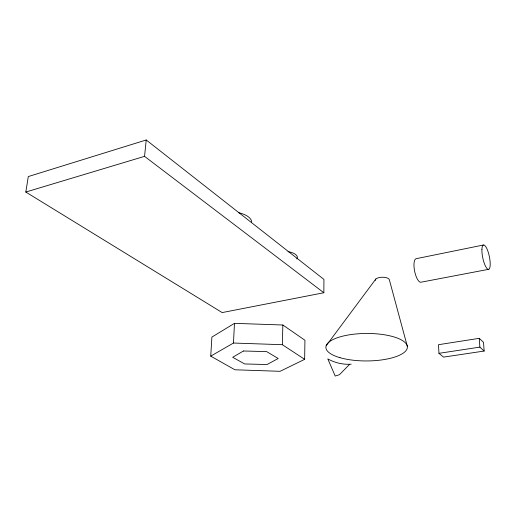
<?xml version="1.0" encoding="UTF-8"?>
<svg xmlns="http://www.w3.org/2000/svg" width="516" height="516" viewBox="0 0 516 516"><rect width="100%" height="100%" fill="white"/><g stroke="black" fill="none" stroke-linecap="round" stroke-linejoin="round"><path stroke-width="0.77" d="M323.848 292.746L323.932 279.414L146.221 139.978L28.303 176.562L25.8 192.042L222.164 312.573L323.848 292.746L144.551 156.354L25.8 192.042M304.646 359.323L304.937 340.257L282.858 325.003L234.464 323.345L211.889 337.083L210.734 356.137L234.915 369.785L280.104 371.314L304.646 359.323L282.342 344.701L233.477 343.037L210.734 356.137M282.342 344.701L282.858 325.003M233.477 343.037L234.464 323.345M144.551 156.354L146.221 139.978M326.157 345.765L375.842 279.001M349.577 364.354L340.128 374.042L339.102 374.829L335.2 376.022L327.802 358.891C334.787 362.838 343.134 364.767 351.144 364.193M483.428 245.01L416.057 258.716A12.016 4.018 78.4 0 0 414.735 271.713A12.016 4.018 78.4 0 0 421.185 282.175L488.762 269.294M479.267 338.328L438.516 344.694L438.942 353.331L443.554 357.117L484.143 351.048L483.531 342.34L479.267 338.328L479.874 347.12L484.143 351.048M438.942 353.331L479.874 347.12M407.266 346.113L389.328 279.704A7.069 2.832 -1.1 0 0 381.621 277.253A7.069 2.832 -1.1 0 0 375.255 280.452M238.398 212.618A21.092 9.623 3.2 0 1 251.666 221.964M288.025 251.653A13.713 5.824 1.5 0 1 296.829 258.98M243.429 350.996L232.684 357.298L244.674 363.954L267.017 364.541L278.221 358.497L266.637 351.602L243.429 350.996M339.921 357.665A40.738 13.745 -0.2 0 0 406.627 349.706A40.738 13.745 -0.2 0 0 353.344 334.252A40.738 13.745 -0.2 0 0 339.921 357.665M481.912 249.492A12.442 3.36 78.2 0 0 487.846 269.217A12.442 3.36 78.2 0 0 488.407 252.788A12.442 3.36 78.2 0 0 481.912 249.492"/></g></svg>
